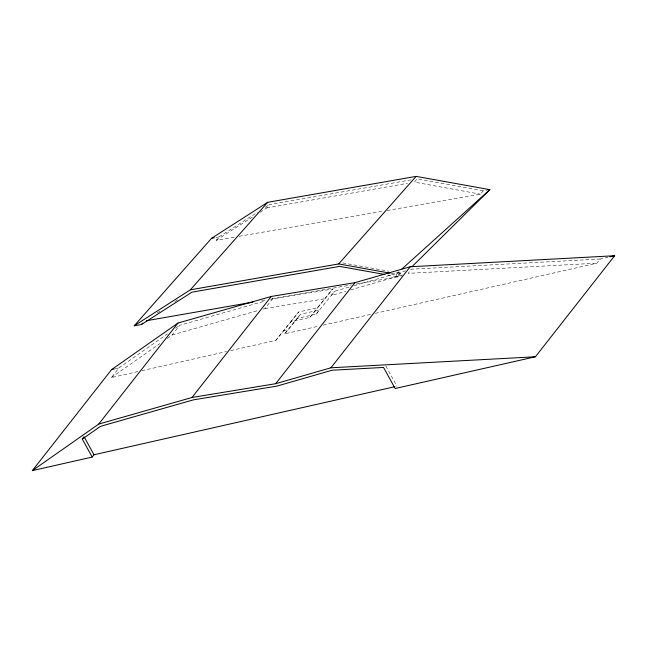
<?xml version="1.0" encoding="UTF-8"?>
<svg xmlns="http://www.w3.org/2000/svg" width="647" height="647" viewBox="0 0 647 647"><rect width="100%" height="100%" fill="white"/><g stroke="black" fill="none" stroke-linecap="round" stroke-linejoin="round"><path stroke-width="0.49" stroke-dasharray="3.23 2.43" d="M234.165 237.158L216.292 240.28L218.872 236.988L257.587 212.184M137.916 371.596L111.316 377.613L118.911 367.933L167.379 333.949M260.062 212.232L266.79 207.922L269.37 204.63L411.096 179.874M167.185 338.454L172.11 334.992L179.704 325.312L264.801 301.065M263.014 309.096L264.947 308.546L272.541 298.865L332.663 289.055L309.929 317.41L290.988 321.705L275.848 340.379L230.526 350.634M275.848 340.379L298.574 312.016L317.523 307.729L332.663 289.055M290.988 321.705L298.574 312.016M284.745 333.836L300.499 314.264L319.44 309.978L316.165 314.159L297.224 318.445L284.745 333.836L318.227 326.258M297.224 318.445L300.499 314.264M309.929 317.41L317.523 307.729M349.008 287.122L334.612 291.255L331.337 295.436L345.733 291.296M387.149 210.485L480.519 194.205L483.172 190.825L487.005 190.153M375.349 313.334L596.946 263.183L600.222 259.01L607.921 257.271M316.165 314.159L334.612 291.255M387.771 275.032L396.611 276.625L399.676 273.163L400.622 273.43L402.078 276.075M400.622 273.43L397.565 276.9L396.611 276.625M391.16 273.358L396.11 274.247L399.037 271.603M175.596 328.191L179.704 325.312M111.316 377.613L159.793 343.638M265.165 207.331L269.37 204.63M216.292 240.28L253.325 216.551M157.156 312.978L160.521 310.819M174.827 301.648L178.2 299.496M353.804 285.739L405.612 270.842M350.528 289.913L402.337 275.015M270.6 299.415L272.541 298.865M172.11 334.992L259.14 310.196M115.247 368.758L118.911 367.933M283.443 330.698L288.02 329.663M323.152 325.15L371.41 314.224M141.863 370.699L226.587 351.531M266.79 207.922L407.521 183.336M216.147 237.465L218.872 236.988M261.865 300.572L266.839 299.698M271.813 298.833L351.361 284.939M356.335 284.065L401.083 276.253M239.139 236.292L383.17 211.181M264.947 308.546L325.069 298.736M600.222 259.01L411.371 269.184L408.095 273.366L596.946 263.183M342.7 262.917L388.871 271.214M396.732 272.63L399.676 273.163M483.172 190.825L417.04 178.839L414.46 182.13L480.519 194.205M396.11 274.247L398.528 278.663M385.838 366.008L396.943 386.21"/><path stroke-width="0.97" d="M32.35 470.612L111.591 369.591L177.99 323.039L271.23 296.472L354.912 282.674L410.182 266.766L614.65 255.743L535.409 356.772L395.131 388.515L383.55 367.439L332.129 370.213L276.989 386.089L193.299 399.886L100.471 426.341L82.282 439.087L92.173 457.073L32.35 470.612L98.748 424.068L177.99 323.039M82.282 439.087L84.094 436.774L93.985 454.768L92.173 457.073M98.748 424.068L191.989 397.493L271.23 296.472M191.989 397.493L275.679 383.703L354.912 282.674M275.679 383.703L330.94 367.787L410.182 266.766M384.828 274.506L339.635 266.378L191.965 292.169L141.467 324.527L134.212 325.797L211.618 238.258L267.729 202.301L416.102 176.388L489.876 189.652L411.896 266.799M141.467 324.527L142.688 323.144M134.212 325.797L190.323 289.84L267.729 202.301M190.323 289.84L338.704 263.927L416.102 176.388M401.965 268.966L489.876 189.652L487.959 189.983M111.591 369.591L114.333 368.968M609.838 256.835L614.65 255.743M93.985 454.768L394.977 386.655M211.618 238.258L214.335 237.781M146.513 320.718L252.92 302.133M330.94 367.787L535.409 356.772M338.704 263.927L390.165 273.18"/></g></svg>
